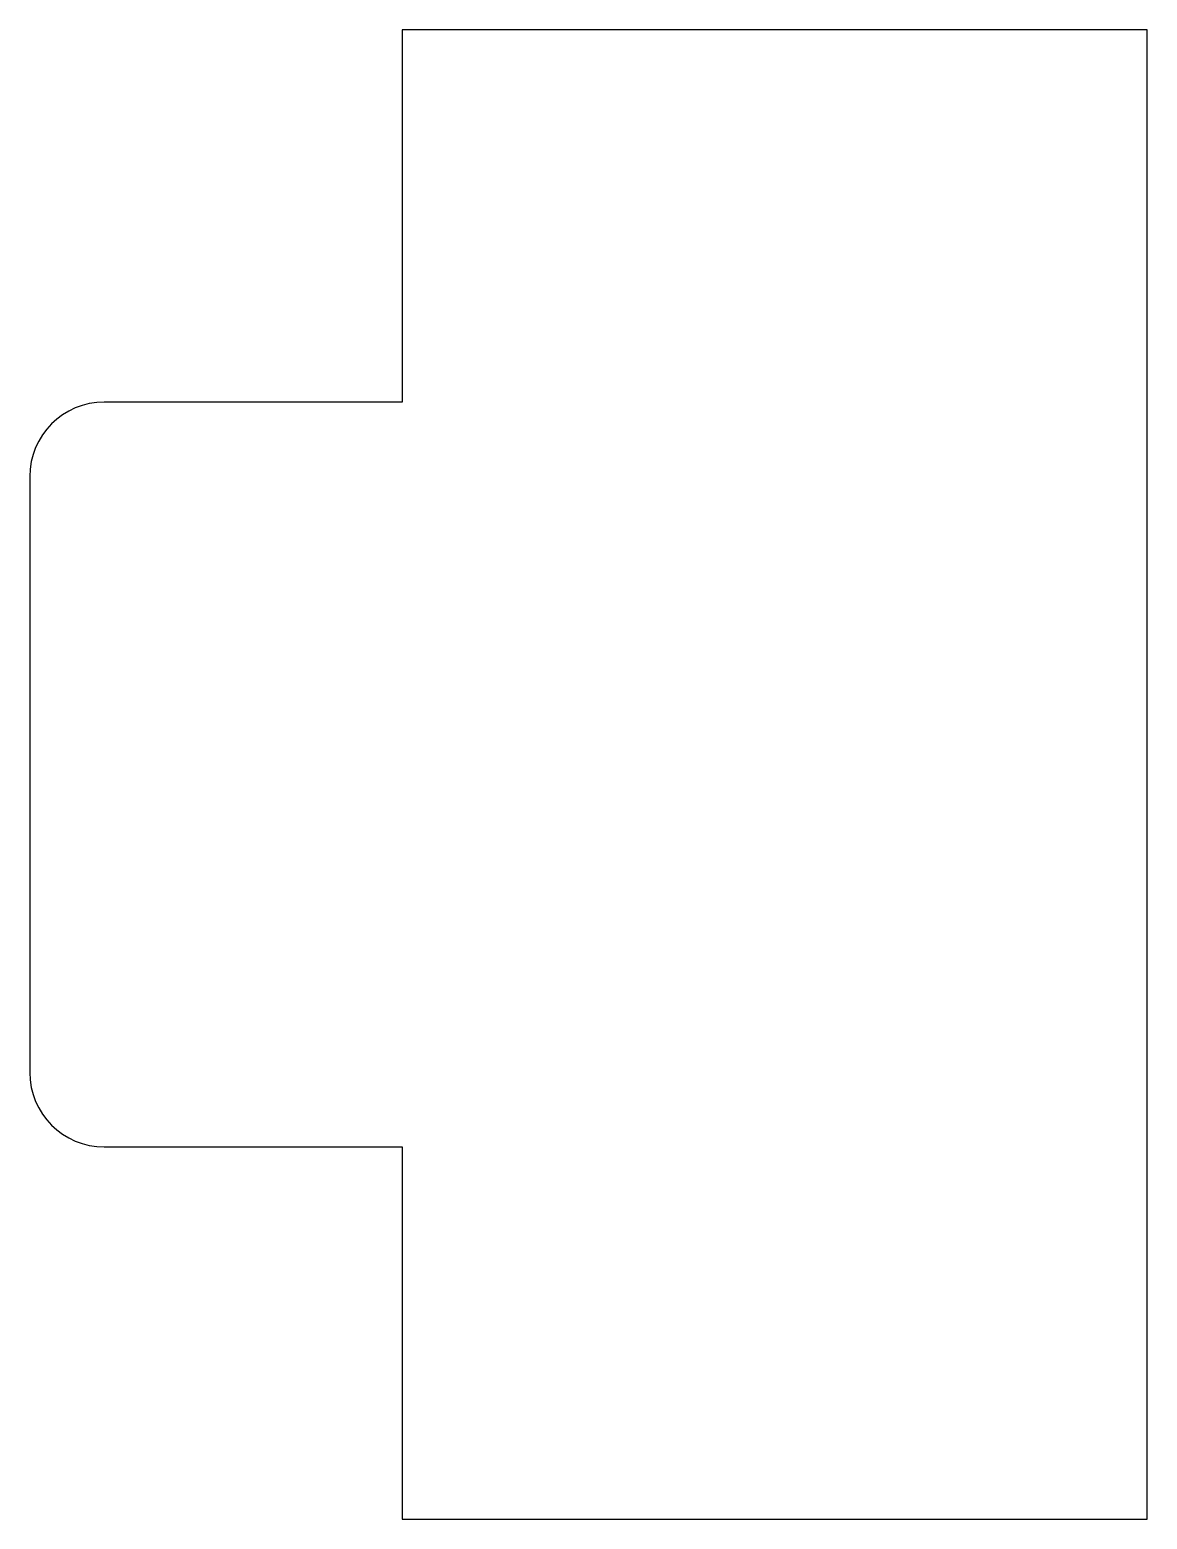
# Model space of a CAD drawing. Extents: x 0 to 15, y -5 to 15.
import ezdxf

# ---------------------------------------------------------------- set-up
doc = ezdxf.new("R2010")
doc.units = 0

msp = doc.modelspace()

# ---------------------------------------------------------------- linework, layer by layer
at = {"linetype": 'CONTINUOUS'}
for p, q in [((15, 15), (5, 15)), ((5, 15), (5, 10)), ((15, 5), (15, 15)), ((5, 10), (1, 10)), ((0, 9), (0, 1)), ((15, -5), (15, 5)), ((1, 0), (5, 0)), ((5, 0), (5, -5)), ((5, -5), (15, -5))]:
    msp.add_line(p, q, dxfattribs=at)
for centre, start, end in [((1, 9), 90, 180), ((1, 1), 180, 270)]:
    msp.add_arc(centre, 1, start, end, dxfattribs=at)

doc.saveas('drawing.dxf')
